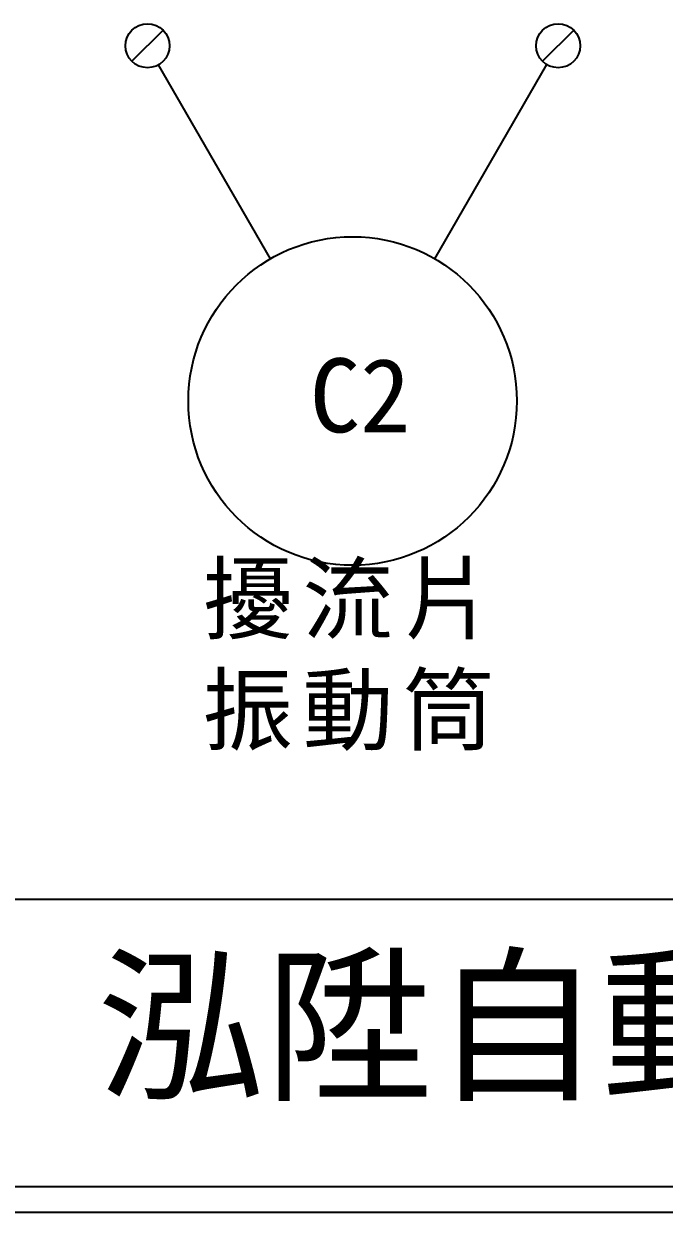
# Model space of a CAD drawing. Extents: x 10 to 297, y 3 to 207.
# Drawn here: x 45 to 76.2, y 3 to 60.9 of the extents above; entities that cross this region are included whole.
import ezdxf

# ---------------------------------------------------------------- set-up
doc = ezdxf.new("R2010")
doc.units = 0
doc.layers.get('0').update_dxf_attribs({"linetype": 'CONTINUOUS'})
doc.layers.add('圖框層', color=7, linetype='CONTINUOUS')
doc.styles.add('STSL', font='KAIU.TTF')
doc.styles.add('標楷體', font='KAIU.TTF')

msp = doc.modelspace()

# ---------------------------------------------------------------- linework, layer by layer
for p, q in [((51.828, 60.57), (50.313, 59.055)), ((71.828, 60.57), (70.313, 59.055)), ((57.059, 49.44), (51.606, 58.885)), ((65.059, 49.44), (70.518, 58.895))]:
    msp.add_line(p, q)
for centre, radius in [((51.07, 59.812), 1.071), ((71.07, 59.812), 1.071), ((61.059, 42.512), 8)]:
    msp.add_circle(centre, radius)
at = {"layer": '圖框層', "color": 7}
for p, q in [((11.25, 18.25), (295.75, 18.25)), ((11.25, 4.25), (295.75, 4.25)), ((10, 3), (297, 3))]:
    msp.add_line(p, q, dxfattribs=at)

# ---------------------------------------------------------------- texts
at = {"color": 0, "insert": (61.059, 34.512), "char_height": 3.25, "width": 24.14544, "attachment_point": 2, "style": '標楷體'}
msp.add_mtext('{\\T1.1;擾流片\\P振動筒}', dxfattribs=at)
at = {"layer": '圖框層', "color": 4, "style": 'STSL'}
for s, height, p in [('C2', 3.6, (58.974, 40.988)), ('泓陞自動化科技有限公司', 6, (48.604, 9.076))]:
    msp.add_text(s, height=height, dxfattribs=at).set_placement(p)

doc.saveas('drawing.dxf')
